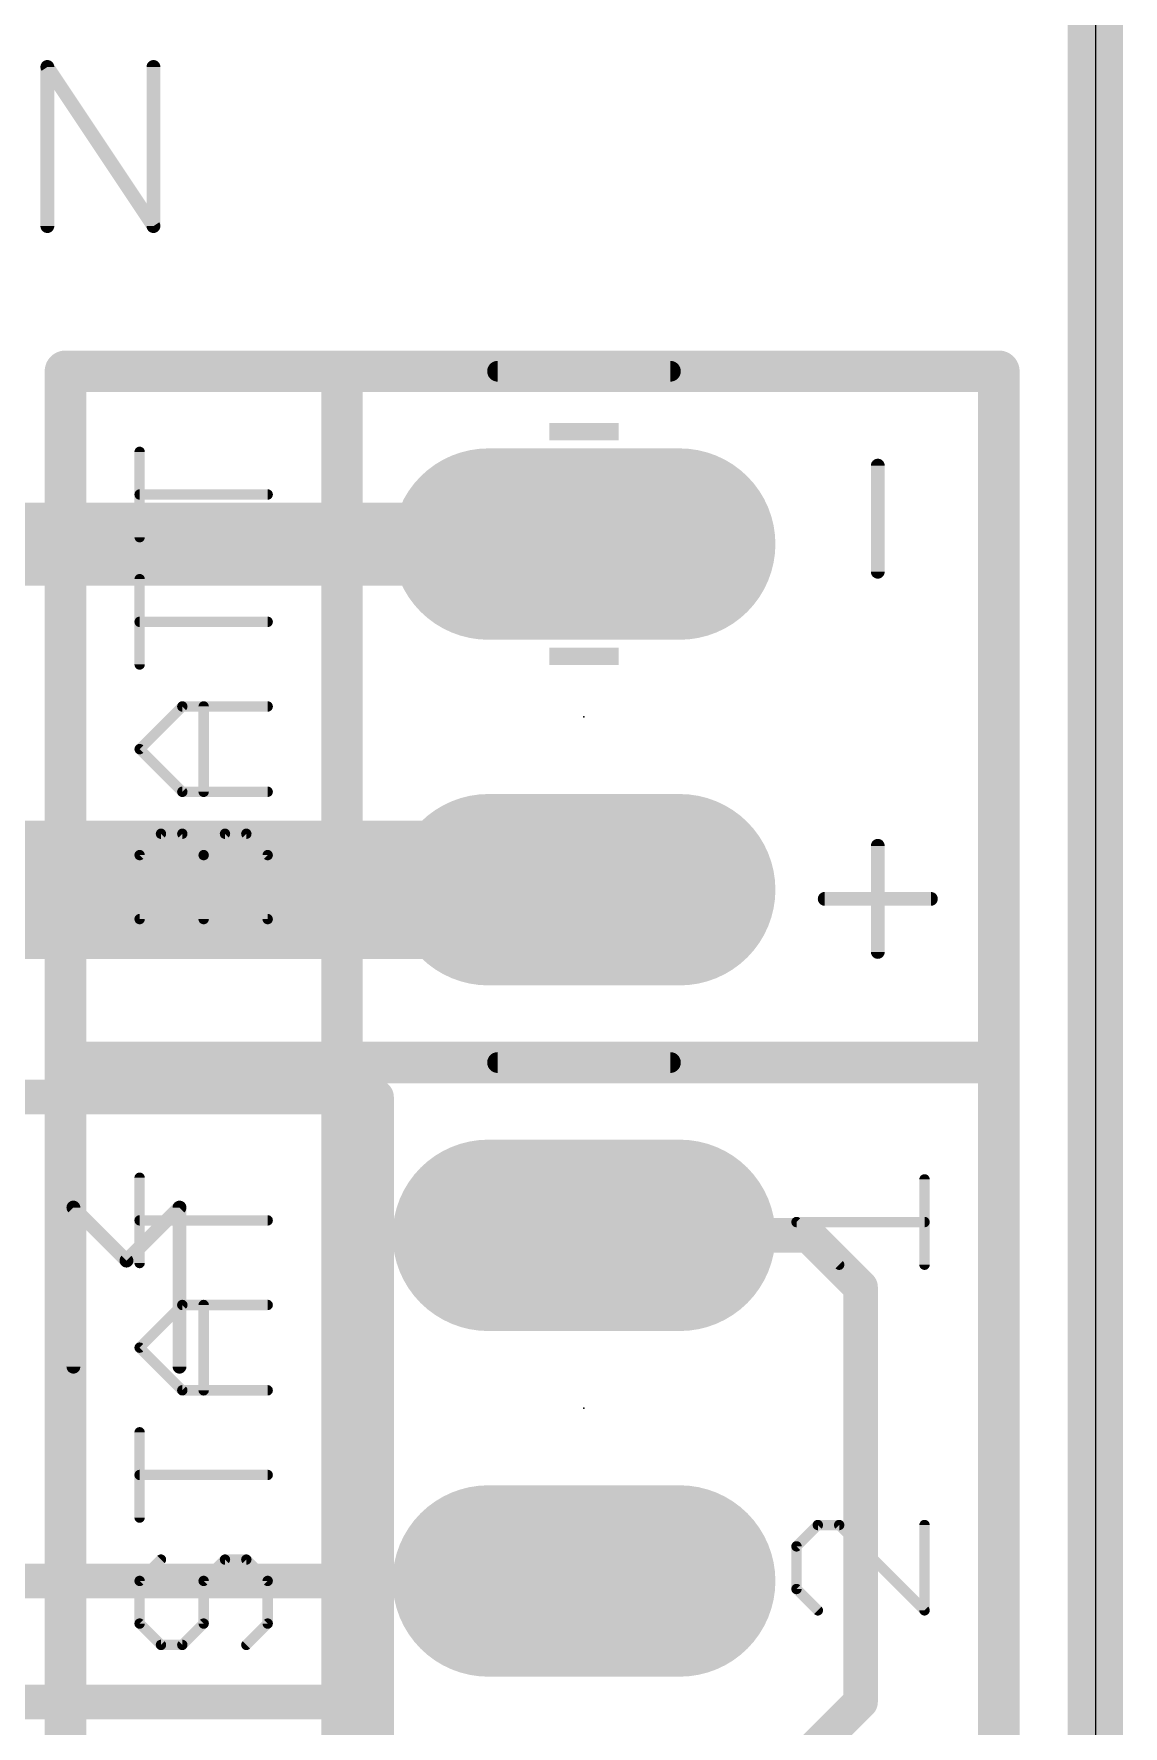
# Model space of a CAD drawing. Extents: x -0.2 to 35.2, y -0.2 to 35.2.
# Drawn here: x 27.2 to 35.2, y 15.95 to 28.39 of the extents above; entities that cross this region are included whole.
import ezdxf

# ---------------------------------------------------------------- set-up
doc = ezdxf.new("R2010")
doc.units = 0
for name, color, linetype in [('1', 12, 'CONTINUOUS'), ('16', 132, 'CONTINUOUS'), ('17', 110, 'CONTINUOUS'), ('20', 53, 'CONTINUOUS'), ('21', 40, 'CONTINUOUS'), ('22', 6, 'CONTINUOUS'), ('23', 53, 'CONTINUOUS'), ('42', 132, 'CONTINUOUS'), ('51', 253, 'CONTINUOUS')]:
    doc.layers.add(name, color=color, linetype=linetype)

# ---------------------------------------------------------------- blocks, each defined once
blk = doc.blocks.new('RECT')
blk.add_solid([(-0.5, -0.5), (0.5, -0.5), (-0.5, 0.5), (0.5, 0.5)])
blk = doc.blocks.new('LONGP100')
at = {"const_width": 1}
blk.add_lwpolyline([(-0.5, 0), (0.5, 0)], dxfattribs=at)
at = {"const_width": 0.5}
for points in [[(-0.5, 0.25, 1), (-0.5, -0.25)], [(0.5, -0.25, 1), (0.5, 0.25)]]:
    blk.add_lwpolyline(points, format="xyb", dxfattribs=at)

msp = doc.modelspace()

# ---------------------------------------------------------------- linework, layer by layer
at = {"layer": '1'}
for points, const_width in [([(26.244, 24.638), (31.242, 24.638)], 0.6096), ([(25.604, 22.098), (31.242, 22.098)], 1.016)]:
    msp.add_lwpolyline(points, dxfattribs=dict(at, const_width=const_width))
for points, const_width in [([(31.242, 24.4856, 1), (31.242, 24.7904)], 0.3048), ([(31.242, 21.844, 1), (31.242, 22.352)], 0.508)]:
    msp.add_lwpolyline(points, format="xyb", dxfattribs=dict(at, const_width=const_width))
at = {"layer": '16'}
for points, const_width in [([(35, 35), (35, 0)], 0.4064), ([(32.893, 19.558), (31.242, 19.558)], 0.254), ([(33.274, 19.177), (32.893, 19.558)], 0.254), ([(33.274, 16.129), (33.274, 19.177)], 0.254), ([(18.288, 17.018), (31.242, 17.018)], 0.254), ([(32.893, 15.748), (33.274, 16.129)], 0.254)]:
    msp.add_lwpolyline(points, dxfattribs=dict(at, const_width=const_width))
at = {"layer": '16', "const_width": 0.127}
for points in [[(31.242, 19.6215, 1), (31.242, 19.4945)], [(32.9379, 19.6029, 1), (32.8481, 19.5131)], [(32.893, 19.4945, 1), (32.893, 19.6215)], [(33.3375, 19.177, 1), (33.2105, 19.177)], [(33.2291, 19.1321, 1), (33.3189, 19.2219)], [(31.242, 16.9545, 1), (31.242, 17.0815)], [(33.2105, 16.129, 1), (33.3375, 16.129)], [(33.3189, 16.0841, 1), (33.2291, 16.1739)]]:
    msp.add_lwpolyline(points, format="xyb", dxfattribs=at)
at = {"layer": '20'}
msp.add_line((35, 32), (35, 3), dxfattribs=at)
at = {"layer": '21'}
for points, const_width in [([(27.2992, 26.9748), (27.2992, 28.1442)], 0.1016), ([(27.2992, 28.1442), (28.0788, 26.9748)], 0.1016), ([(28.0788, 26.9748), (28.0788, 28.1442)], 0.1016), ([(29.464, 25.908), (27.432, 25.908)], 0.3048), ([(27.432, 25.908), (27.432, 20.828)], 0.3048), ([(29.464, 25.908), (29.464, 20.828)], 0.3048), ([(29.464, 25.908), (34.29, 25.908)], 0.3048), ([(34.29, 20.828), (34.29, 25.908)], 0.3048), ([(27.9773, 24.6887), (27.9773, 25.3157)], 0.0762), ([(33.4005, 24.4348), (33.4005, 25.2144)], 0.1016), ([(28.9179, 25.0022), (27.9773, 25.0022)], 0.0762), ([(27.9773, 23.7531), (27.9773, 24.3802)], 0.0762), ([(28.9179, 24.0667), (27.9773, 24.0667)], 0.0762), ([(27.9773, 23.1312), (28.2908, 23.4447)], 0.0762), ([(28.2908, 23.4447), (28.9179, 23.4447)], 0.0762), ([(28.4476, 22.8176), (28.4476, 23.4447)], 0.0762), ([(28.2908, 22.8176), (27.9773, 23.1312)], 0.0762), ([(28.9179, 22.8176), (28.2908, 22.8176)], 0.0762), ([(27.9773, 22.3524), (28.1341, 22.5092)], 0.0762), ([(28.1341, 22.5092), (28.2908, 22.5092)], 0.0762), ([(28.2908, 22.5092), (28.4476, 22.3524)], 0.0762), ([(28.4476, 22.3524), (28.6044, 22.5092)], 0.0762), ([(28.6044, 22.5092), (28.7611, 22.5092)], 0.0762), ([(28.7611, 22.5092), (28.9179, 22.3524)], 0.0762), ([(27.9773, 21.8821), (27.9773, 22.3524)], 0.0762), ([(28.4476, 21.8821), (28.4476, 22.3524)], 0.0762), ([(28.9179, 22.3524), (28.9179, 21.8821)], 0.0762), ([(33.4005, 21.6408), (33.4005, 22.4204)], 0.1016), ([(33.0107, 22.0306), (33.7903, 22.0306)], 0.1016), ([(28.9179, 21.8821), (27.9773, 21.8821)], 0.0762), ([(29.464, 20.828), (27.432, 20.828)], 0.3048), ([(27.432, 20.828), (27.432, 15.748)], 0.3048), ([(29.464, 20.828), (34.29, 20.828)], 0.3048), ([(29.464, 15.748), (29.464, 20.828)], 0.3048), ([(34.29, 20.828), (34.29, 15.748)], 0.3048), ([(27.9773, 19.3547), (27.9773, 19.9817)], 0.0762), ([(33.7439, 19.3421), (33.7439, 19.9692)], 0.0762), ([(28.9179, 19.6682), (27.9773, 19.6682)], 0.0762), ([(33.1168, 19.3421), (32.8033, 19.6556)], 0.0762), ([(32.8033, 19.6556), (33.7439, 19.6556)], 0.0762), ([(27.9773, 18.7327), (28.2908, 19.0462)], 0.0762), ([(28.2908, 19.0462), (28.9179, 19.0462)], 0.0762), ([(28.4476, 18.4191), (28.4476, 19.0462)], 0.0762), ([(28.2908, 18.4191), (27.9773, 18.7327)], 0.0762), ([(28.9179, 18.4191), (28.2908, 18.4191)], 0.0762), ([(27.9773, 17.4836), (27.9773, 18.1107)], 0.0762), ([(28.9179, 17.7972), (27.9773, 17.7972)], 0.0762), ([(32.9601, 17.4292), (32.8033, 17.2724)], 0.0762), ([(33.1168, 17.4292), (32.9601, 17.4292)], 0.0762), ([(33.7439, 16.8021), (33.1168, 17.4292)], 0.0762), ([(33.7439, 17.4292), (33.7439, 16.8021)], 0.0762), ([(32.8033, 17.2724), (32.8033, 16.9589)], 0.0762), ([(28.1341, 17.1752), (27.9773, 17.0184)], 0.0762), ([(28.4476, 17.0184), (28.6044, 17.1752)], 0.0762), ([(28.6044, 17.1752), (28.7611, 17.1752)], 0.0762), ([(28.7611, 17.1752), (28.9179, 17.0184)], 0.0762), ([(27.9773, 17.0184), (27.9773, 16.7049)], 0.0762), ([(28.4476, 16.7049), (28.4476, 17.0184)], 0.0762), ([(28.9179, 17.0184), (28.9179, 16.7049)], 0.0762), ([(32.8033, 16.9589), (32.9601, 16.8021)], 0.0762), ([(27.9773, 16.7049), (28.1341, 16.5481)], 0.0762), ([(28.2908, 16.5481), (28.4476, 16.7049)], 0.0762), ([(28.9179, 16.7049), (28.7611, 16.5481)], 0.0762), ([(28.1341, 16.5481), (28.2908, 16.5481)], 0.0762)]:
    msp.add_lwpolyline(points, dxfattribs=dict(at, const_width=const_width))
for points, const_width in [([(27.3246, 28.1442, 1), (27.2738, 28.1442)], 0.0508), ([(27.3203, 28.1583, 1), (27.2781, 28.1301)], 0.0508), ([(28.1042, 28.1442, 1), (28.0534, 28.1442)], 0.0508), ([(27.2738, 26.9748, 1), (27.3246, 26.9748)], 0.0508), ([(28.0534, 26.9748, 1), (28.1042, 26.9748)], 0.0508), ([(28.0577, 26.9607, 1), (28.0999, 26.9889)], 0.0508), ([(27.432, 25.9842, 1), (27.432, 25.8318)], 0.1524), ([(27.5082, 25.908, 1), (27.3558, 25.908)], 0.1524), ([(29.5402, 25.908, 1), (29.3878, 25.908)], 0.1524), ([(29.464, 25.9842, 1), (29.464, 25.8318)], 0.1524), ([(29.464, 25.8318, 1), (29.464, 25.9842)], 0.1524), ([(34.3662, 25.908, 1), (34.2138, 25.908)], 0.1524), ([(34.29, 25.8318, 1), (34.29, 25.9842)], 0.1524), ([(27.9963, 25.3157, 1), (27.9582, 25.3157)], 0.0381), ([(33.4259, 25.2144, 1), (33.3751, 25.2144)], 0.0508), ([(27.9773, 25.0212, 1), (27.9773, 24.9831)], 0.0381), ([(28.9179, 24.9831, 1), (28.9179, 25.0212)], 0.0381), ([(27.9582, 24.6887, 1), (27.9963, 24.6887)], 0.0381), ([(27.9963, 24.3802, 1), (27.9582, 24.3802)], 0.0381), ([(33.3751, 24.4348, 1), (33.4259, 24.4348)], 0.0508), ([(27.9773, 24.0857, 1), (27.9773, 24.0476)], 0.0381), ([(28.9179, 24.0476, 1), (28.9179, 24.0857)], 0.0381), ([(27.9582, 23.7531, 1), (27.9963, 23.7531)], 0.0381), ([(28.2908, 23.4637, 1), (28.2908, 23.4256)], 0.0381), ([(28.3043, 23.4312, 1), (28.2774, 23.4582)], 0.0381), ([(28.4667, 23.4447, 1), (28.4286, 23.4447)], 0.0381), ([(28.9179, 23.4256, 1), (28.9179, 23.4637)], 0.0381), ([(27.9908, 23.1446, 1), (27.9638, 23.1177)], 0.0381), ([(27.9638, 23.1446, 1), (27.9908, 23.1177)], 0.0381), ([(28.2908, 22.8367, 1), (28.2908, 22.7986)], 0.0381), ([(28.2774, 22.8041, 1), (28.3043, 22.8311)], 0.0381), ([(28.4286, 22.8176, 1), (28.4667, 22.8176)], 0.0381), ([(28.9179, 22.7986, 1), (28.9179, 22.8367)], 0.0381), ([(28.1341, 22.5282, 1), (28.1341, 22.4901)], 0.0381), ([(28.1475, 22.4957, 1), (28.1206, 22.5226)], 0.0381), ([(28.3043, 22.5226, 1), (28.2774, 22.4957)], 0.0381), ([(28.2908, 22.4901, 1), (28.2908, 22.5282)], 0.0381), ([(28.6044, 22.5282, 1), (28.6044, 22.4901)], 0.0381), ([(28.6178, 22.4957, 1), (28.5909, 22.5226)], 0.0381), ([(28.7746, 22.5226, 1), (28.7477, 22.4957)], 0.0381), ([(28.7611, 22.4901, 1), (28.7611, 22.5282)], 0.0381), ([(27.9963, 22.3524, 1), (27.9582, 22.3524)], 0.0381), ([(28.4667, 22.3524, 1), (28.4286, 22.3524)], 0.0381), ([(28.937, 22.3524, 1), (28.8989, 22.3524)], 0.0381), ([(33.4259, 22.4204, 1), (33.3751, 22.4204)], 0.0508), ([(27.9638, 22.3659, 1), (27.9908, 22.3389)], 0.0381), ([(28.4341, 22.3659, 1), (28.4611, 22.3389)], 0.0381), ([(28.4341, 22.3389, 1), (28.4611, 22.3659)], 0.0381), ([(28.9044, 22.3389, 1), (28.9314, 22.3659)], 0.0381), ([(33.0107, 22.056, 1), (33.0107, 22.0052)], 0.0508), ([(33.7903, 22.0052, 1), (33.7903, 22.056)], 0.0508), ([(27.9773, 21.9012, 1), (27.9773, 21.8631)], 0.0381), ([(27.9582, 21.8821, 1), (27.9963, 21.8821)], 0.0381), ([(28.4286, 21.8821, 1), (28.4667, 21.8821)], 0.0381), ([(28.8989, 21.8821, 1), (28.937, 21.8821)], 0.0381), ([(28.9179, 21.8631, 1), (28.9179, 21.9012)], 0.0381), ([(33.3751, 21.6408, 1), (33.4259, 21.6408)], 0.0508), ([(27.432, 20.9042, 1), (27.432, 20.7518)], 0.1524), ([(27.5082, 20.828, 1), (27.3558, 20.828)], 0.1524), ([(27.3558, 20.828, 1), (27.5082, 20.828)], 0.1524), ([(29.464, 20.9042, 1), (29.464, 20.7518)], 0.1524), ([(29.5402, 20.828, 1), (29.3878, 20.828)], 0.1524), ([(29.3878, 20.828, 1), (29.5402, 20.828)], 0.1524), ([(29.464, 20.7518, 1), (29.464, 20.9042)], 0.1524), ([(34.3662, 20.828, 1), (34.2138, 20.828)], 0.1524), ([(34.2138, 20.828, 1), (34.3662, 20.828)], 0.1524), ([(34.29, 20.7518, 1), (34.29, 20.9042)], 0.1524), ([(27.9963, 19.9817, 1), (27.9582, 19.9817)], 0.0381), ([(33.763, 19.9692, 1), (33.7249, 19.9692)], 0.0381), ([(27.9773, 19.6872, 1), (27.9773, 19.6491)], 0.0381), ([(28.9179, 19.6491, 1), (28.9179, 19.6872)], 0.0381), ([(32.8168, 19.6691, 1), (32.7898, 19.6422)], 0.0381), ([(32.8033, 19.6747, 1), (32.8033, 19.6366)], 0.0381), ([(33.7439, 19.6366, 1), (33.7439, 19.6747)], 0.0381), ([(27.9582, 19.3547, 1), (27.9963, 19.3547)], 0.0381), ([(33.1034, 19.3286, 1), (33.1303, 19.3556)], 0.0381), ([(33.7249, 19.3421, 1), (33.763, 19.3421)], 0.0381), ([(28.2908, 19.0653, 1), (28.2908, 19.0272)], 0.0381), ([(28.3043, 19.0327, 1), (28.2774, 19.0597)], 0.0381), ([(28.4667, 19.0462, 1), (28.4286, 19.0462)], 0.0381), ([(28.9179, 19.0272, 1), (28.9179, 19.0653)], 0.0381), ([(27.9908, 18.7461, 1), (27.9638, 18.7192)], 0.0381), ([(27.9638, 18.7461, 1), (27.9908, 18.7192)], 0.0381), ([(28.2908, 18.4382, 1), (28.2908, 18.4001)], 0.0381), ([(28.2774, 18.4057, 1), (28.3043, 18.4326)], 0.0381), ([(28.4286, 18.4191, 1), (28.4667, 18.4191)], 0.0381), ([(28.9179, 18.4001, 1), (28.9179, 18.4382)], 0.0381), ([(27.9963, 18.1107, 1), (27.9582, 18.1107)], 0.0381), ([(27.9773, 17.8162, 1), (27.9773, 17.7781)], 0.0381), ([(28.9179, 17.7781, 1), (28.9179, 17.8162)], 0.0381), ([(27.9582, 17.4836, 1), (27.9963, 17.4836)], 0.0381), ([(32.9601, 17.4482, 1), (32.9601, 17.4101)], 0.0381), ([(32.9735, 17.4157, 1), (32.9466, 17.4426)], 0.0381), ([(33.1303, 17.4426, 1), (33.1034, 17.4157)], 0.0381), ([(33.1168, 17.4101, 1), (33.1168, 17.4482)], 0.0381), ([(33.763, 17.4292, 1), (33.7249, 17.4292)], 0.0381), ([(32.8223, 17.2724, 1), (32.7842, 17.2724)], 0.0381), ([(32.7898, 17.2859, 1), (32.8168, 17.2589)], 0.0381), ([(28.1475, 17.1617, 1), (28.1206, 17.1886)], 0.0381), ([(28.6044, 17.1942, 1), (28.6044, 17.1561)], 0.0381), ([(28.6178, 17.1617, 1), (28.5909, 17.1886)], 0.0381), ([(28.7746, 17.1886, 1), (28.7477, 17.1617)], 0.0381), ([(28.7611, 17.1561, 1), (28.7611, 17.1942)], 0.0381), ([(27.9963, 17.0184, 1), (27.9582, 17.0184)], 0.0381), ([(27.9638, 17.0319, 1), (27.9908, 17.0049)], 0.0381), ([(28.4667, 17.0184, 1), (28.4286, 17.0184)], 0.0381), ([(28.4341, 17.0319, 1), (28.4611, 17.0049)], 0.0381), ([(28.937, 17.0184, 1), (28.8989, 17.0184)], 0.0381), ([(28.9044, 17.0049, 1), (28.9314, 17.0319)], 0.0381), ([(32.7842, 16.9589, 1), (32.8223, 16.9589)], 0.0381), ([(32.8168, 16.9723, 1), (32.7898, 16.9454)], 0.0381), ([(32.9466, 16.7886, 1), (32.9735, 16.8156)], 0.0381), ([(33.7249, 16.8021, 1), (33.763, 16.8021)], 0.0381), ([(33.7304, 16.7886, 1), (33.7574, 16.8156)], 0.0381), ([(27.9908, 16.7183, 1), (27.9638, 16.6914)], 0.0381), ([(27.9582, 16.7049, 1), (27.9963, 16.7049)], 0.0381), ([(28.4286, 16.7049, 1), (28.4667, 16.7049)], 0.0381), ([(28.4611, 16.6914, 1), (28.4341, 16.7183)], 0.0381), ([(28.8989, 16.7049, 1), (28.937, 16.7049)], 0.0381), ([(28.9314, 16.6914, 1), (28.9044, 16.7183)], 0.0381), ([(28.1341, 16.5672, 1), (28.1341, 16.5291)], 0.0381), ([(28.1206, 16.5346, 1), (28.1475, 16.5616)], 0.0381), ([(28.2774, 16.5616, 1), (28.3043, 16.5346)], 0.0381), ([(28.2908, 16.5291, 1), (28.2908, 16.5672)], 0.0381), ([(28.7477, 16.5616, 1), (28.7746, 16.5346)], 0.0381)]:
    msp.add_lwpolyline(points, format="xyb", dxfattribs=dict(at, const_width=const_width))
at = {"layer": '22'}
for points, const_width in [([(4.572, 20.574), (29.718, 20.574)], 0.254), ([(29.718, 20.574), (29.718, 16.129)], 0.254), ([(27.8804, 19.3724), (27.4906, 19.7622)], 0.1016), ([(27.4906, 19.7622), (27.4906, 18.5928)], 0.1016), ([(28.2702, 19.7622), (27.8804, 19.3724)], 0.1016), ([(28.2702, 18.5928), (28.2702, 19.7622)], 0.1016), ([(4.572, 16.129), (29.718, 16.129)], 0.254), ([(29.718, 16.129), (29.718, 13.589)], 0.254)]:
    msp.add_lwpolyline(points, dxfattribs=dict(at, const_width=const_width))
for points, const_width in [([(29.7815, 20.574, 1), (29.6545, 20.574)], 0.127), ([(29.718, 20.5105, 1), (29.718, 20.6375)], 0.127), ([(27.5086, 19.7802, 1), (27.4726, 19.7442)], 0.0508), ([(27.516, 19.7622, 1), (27.4652, 19.7622)], 0.0508), ([(28.2956, 19.7622, 1), (28.2448, 19.7622)], 0.0508), ([(28.2882, 19.7442, 1), (28.2522, 19.7802)], 0.0508), ([(27.8624, 19.3904, 1), (27.8984, 19.3544)], 0.0508), ([(27.8624, 19.3544, 1), (27.8984, 19.3904)], 0.0508), ([(27.4652, 18.5928, 1), (27.516, 18.5928)], 0.0508), ([(28.2448, 18.5928, 1), (28.2956, 18.5928)], 0.0508), ([(29.7815, 16.129, 1), (29.6545, 16.129)], 0.127), ([(29.6545, 16.129, 1), (29.7815, 16.129)], 0.127), ([(29.718, 16.0655, 1), (29.718, 16.1925)], 0.127)]:
    msp.add_lwpolyline(points, format="xyb", dxfattribs=dict(at, const_width=const_width))
at = {"layer": '23'}
for p in [(31.242, 23.368), (31.242, 18.288)]:
    msp.add_point(p, dxfattribs=at)
at = {"layer": '51', "const_width": 0.1524}
for points in [[(31.877, 25.908), (30.607, 25.908)], [(31.877, 20.828), (30.607, 20.828)]]:
    msp.add_lwpolyline(points, dxfattribs=at)
at = {"layer": '51', "const_width": 0.0762}
for points in [[(30.607, 25.9461, 1), (30.607, 25.8699)], [(31.877, 25.8699, 1), (31.877, 25.9461)], [(30.607, 20.8661, 1), (30.607, 20.7899)], [(31.877, 20.7899, 1), (31.877, 20.8661)]]:
    msp.add_lwpolyline(points, format="xyb", dxfattribs=at)

# ---------------------------------------------------------------- block references
at = {"layer": '17', "xscale": 1.4064, "yscale": 1.4064}
for p in [(31.242, 24.638), (31.242, 24.638), (31.242, 22.098), (31.242, 22.098), (31.242, 19.558), (31.242, 19.558), (31.242, 17.018), (31.242, 17.018)]:
    msp.add_blockref('LONGP100', p, dxfattribs=at)
at = {"layer": '42', "xscale": 0.508, "yscale": 0.127}
msp.add_blockref('RECT', (31.242, 25.4635), dxfattribs=at)
at = {"layer": '42', "xscale": 0.508, "yscale": 0.127, "rotation": 180}
msp.add_blockref('RECT', (31.242, 23.8125), dxfattribs=at)
at = {"layer": '51', "xscale": 0.508, "yscale": 0.508, "rotation": 270}
for p in [(31.242, 24.638), (31.242, 22.098), (31.242, 19.558), (31.242, 17.018)]:
    msp.add_blockref('RECT', p, dxfattribs=at)

doc.saveas('drawing.dxf')
